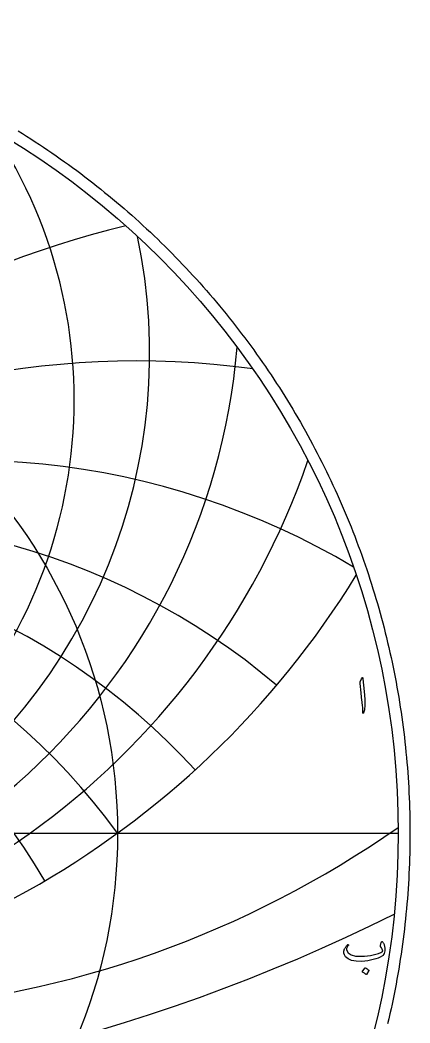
# Model space of a CAD drawing. Header units: millimetres. Extents: x -69 to 69, y -69 to 71.
# Drawn here: x 36.3 to 68.9, y -15.9 to 68 of the extents above; entities that cross this region are included whole.
import ezdxf

# ---------------------------------------------------------------- set-up
doc = ezdxf.new("R2010")
doc.units = ezdxf.units.MM
for name, color, linetype in [('CUT_OUTER', 1, 'Continuous'), ('ENGRAVE', 7, 'Continuous'), ('ENGRAVE_FINE', 8, 'Continuous'), ('TEXT', 5, 'Continuous')]:
    doc.layers.add(name, color=color, linetype=linetype)

msp = doc.modelspace()

# ---------------------------------------------------------------- linework, layer by layer
at = {"layer": 'CUT_OUTER'}
msp.add_lwpolyline([(36.1613, 58.686), (36.5207, 58.4631), (36.8787, 58.2379), (37.2354, 58.0105), (37.5906, 57.7809), (37.9444, 57.5492), (38.2968, 57.3153), (38.6478, 57.0792), (38.9973, 56.841), (39.3453, 56.6006), (39.6919, 56.3582), (40.037, 56.1136), (40.3805, 55.8668), (40.7225, 55.618), (41.063, 55.3671), (41.402, 55.1141), (41.7394, 54.859), (42.0752, 54.6019), (42.4095, 54.3427), (42.7421, 54.0814), (43.0731, 53.8182), (43.4025, 53.5529), (43.7303, 53.2855), (44.0564, 53.0162), (44.3809, 52.7449), (44.7037, 52.4716), (45.0248, 52.1963), (45.3443, 51.919), (45.662, 51.6398), (45.978, 51.3587), (46.2922, 51.0756), (46.6048, 50.7906), (46.9155, 50.5037), (47.2245, 50.2149), (47.5318, 49.9242), (47.8372, 49.6316), (48.1408, 49.3371), (48.4426, 49.0408), (48.7426, 48.7426), (49.0408, 48.4426), (49.3371, 48.1408), (49.6316, 47.8372), (49.9242, 47.5318), (50.2149, 47.2245), (50.5037, 46.9155), (50.7906, 46.6048), (51.0756, 46.2922), (51.3587, 45.978), (51.6398, 45.662), (51.919, 45.3443), (52.1963, 45.0248), (52.4716, 44.7037), (52.7449, 44.3809), (53.0162, 44.0564), (53.2855, 43.7303), (53.5529, 43.4025), (53.8182, 43.0731), (54.0814, 42.7421), (54.3427, 42.4095), (54.6019, 42.0752), (54.859, 41.7394), (55.1141, 41.402), (55.3671, 41.063), (55.618, 40.7225), (55.8668, 40.3805), (56.1136, 40.037), (56.3582, 39.6919), (56.6006, 39.3453), (56.841, 38.9973), (57.0792, 38.6478), (57.3153, 38.2968), (57.5492, 37.9444), (57.7809, 37.5906), (58.0105, 37.2354), (58.2379, 36.8787), (58.4631, 36.5207), (58.686, 36.1613), (58.9068, 35.8005), (59.1254, 35.4384), (59.3417, 35.0749), (59.5558, 34.7102), (59.7677, 34.3441), (59.9773, 33.9767), (60.1846, 33.6081), (60.3897, 33.2381), (60.5925, 32.867), (60.793, 32.4946), (60.9913, 32.1209), (61.1872, 31.7461), (61.3809, 31.37), (61.5722, 30.9928), (61.7612, 30.6144), (61.9479, 30.2349), (62.1322, 29.8542), (62.3142, 29.4724), (62.4939, 29.0895), (62.6712, 28.7055), (62.8462, 28.3204), (63.0188, 27.9343), (63.189, 27.5471), (63.3568, 27.1589), (63.5223, 26.7696), (63.6853, 26.3793), (63.846, 25.9881), (64.0042, 25.5958), (64.1601, 25.2026), (64.3135, 24.8085), (64.4645, 24.4134), (64.6131, 24.0174), (64.7593, 23.6205), (64.903, 23.2227), (65.0443, 22.824), (65.1831, 22.4245), (65.3194, 22.0241), (65.4534, 21.6229), (65.5848, 21.2208), (65.7138, 20.818), (65.8403, 20.4144), (65.9643, 20.01), (66.0858, 19.6049), (66.2049, 19.1991), (66.3214, 18.7925), (66.4355, 18.3852), (66.5471, 17.9772), (66.6561, 17.5685), (66.7626, 17.1592), (66.8667, 16.7492), (66.9682, 16.3386), (67.0672, 15.9274), (67.1636, 15.5156), (67.2576, 15.1032), (67.349, 14.6902), (67.4379, 14.2767), (67.5242, 13.8626), (67.608, 13.4481), (67.6892, 13.033), (67.7679, 12.6174), (67.8441, 12.2013), (67.9177, 11.7848), (67.9887, 11.3679), (68.0572, 10.9505), (68.1231, 10.5327), (68.1864, 10.1145), (68.2472, 9.6959), (68.3054, 9.277), (68.361, 8.8577), (68.4141, 8.4381), (68.4646, 8.0181), (68.5125, 7.5979), (68.5578, 7.1774), (68.6006, 6.7566), (68.6407, 6.3355), (68.6783, 5.9142), (68.7133, 5.4927), (68.7457, 5.071), (68.7755, 4.6491), (68.8028, 4.227), (68.8274, 3.8047), (68.8495, 3.3824), (68.8689, 2.9598), (68.8858, 2.5372), (68.9001, 2.1145), (68.9117, 1.6917), (68.9208, 1.2688), (68.9273, 0.8459), (68.9312, 0.423), (68.9325, 0), (68.9312, -0.423), (68.9273, -0.8459), (68.9208, -1.2688), (68.9117, -1.6917), (68.9001, -2.1145), (68.8858, -2.5372), (68.8689, -2.9598), (68.8495, -3.3824), (68.8274, -3.8047), (68.8028, -4.227), (68.7755, -4.6491), (68.7457, -5.071), (68.7133, -5.4927), (68.6783, -5.9142), (68.6407, -6.3355), (68.6006, -6.7566), (68.5578, -7.1774), (68.5125, -7.5979), (68.4646, -8.0181), (68.4141, -8.4381), (68.361, -8.8577), (68.3054, -9.277), (68.2472, -9.6959), (68.1864, -10.1145), (68.1231, -10.5327), (68.0572, -10.9505), (67.9887, -11.3679), (67.9177, -11.7848), (67.8441, -12.2013), (67.7679, -12.6174), (67.6892, -13.033), (67.608, -13.4481), (67.5242, -13.8626), (67.4379, -14.2767), (67.349, -14.6902), (67.2576, -15.1032), (67.1636, -15.5156), (67.0672, -15.9274)], dxfattribs=at)
at = {"layer": 'ENGRAVE'}
msp.add_lwpolyline([(-67.95, 0), (67.95, 0)], dxfattribs=at)
for radius in [67.95, 44.4794]:
    msp.add_circle((0, 0), radius, dxfattribs=at)
for centre, radius, start, end in [((0, 36.1828), 40.8577, 146.343028, 33.656972), ((0, 40.1254), 47.1702, 168.076059, 11.923941), ((0, 45.2239), 54.6783, 184.845211, 355.154789), ((0, 51.9772), 63.8954, 199.041634, 340.958366), ((0, -32.3161), 54.9795, 36, 144), ((0, -32.3161), 54.9795, 36, 144), ((0, 61.2206), 75.6728, 211.615649, 328.384351), ((18.9129, 70.5838), 85.5464, 274.154376, 304.973846)]:
    msp.add_arc(centre, radius, start, end, dxfattribs=at)
at = {"layer": 'ENGRAVE_FINE'}
for centre, radius, start, end in [((65.522, -32.3161), 85.5329, 103.763547, 166.510928), ((65.522, -32.3161), 85.5329, 103.763547, 166.510928), ((46.1333, -32.3161), 71.7706, 82.274651, 162.768996), ((46.1333, -32.3161), 71.7706, 82.274651, 162.768996), ((31.7424, -32.3161), 63.4849, 59.244091, 158.750453), ((31.7424, -32.3161), 63.4849, 59.244091, 158.750453), ((20.0109, -32.3161), 58.508, 49.785751, 154.365482), ((20.0109, -32.3161), 58.508, 49.785751, 154.365482), ((-9.6944, -32.3161), 55.8276, 30.500929, 137.66478), ((-9.6944, -32.3161), 55.8276, 30.500929, 137.66478), ((9.6944, -32.3161), 55.8276, 42.33522, 149.499071), ((9.6944, -32.3161), 55.8276, 42.33522, 149.499071), ((0, 129.0841), 151.7475, 243.541053, 296.458947)]:
    msp.add_arc(centre, radius, start, end, dxfattribs=at)
at = {"layer": 'TEXT'}
for points in [[(64.8821, 12.8887), (64.9231, 12.968), (64.9561, 12.9959), (64.981, 12.9723), (64.9979, 12.8973), (65.0965, 11.8471), (65.1551, 11.2025), (65.1683, 10.6876), (65.1359, 10.3024), (65.0579, 10.0468), (65.0437, 10.0259), (65.0311, 10.0147), (65.0201, 10.0131), (65.0107, 10.0211), (65.0032, 10.0337), (64.9979, 10.05), (64.9947, 10.0701), (64.9936, 10.094), (64.9936, 10.2796), (64.985, 10.4765), (64.9679, 10.6847), (64.9422, 10.9041), (64.9365, 10.9614), (64.9197, 11.1163), (64.8915, 11.3686), (64.8521, 11.7185), (64.7578, 12.4944), (64.7557, 12.5356), (64.7578, 12.5737), (64.7643, 12.6085), (64.775, 12.6401)], [(66.6483, -9.0866), (66.6771, -9.1227), (66.7035, -9.1626), (66.7275, -9.2063), (66.749, -9.2537), (66.7682, -9.3046), (66.7849, -9.3588), (66.7993, -9.4161), (66.8112, -9.4766), (66.8267, -9.5983), (66.8305, -9.7188), (66.8224, -9.8383), (66.8026, -9.9567), (66.7726, -10.0623), (66.734, -10.1475), (66.6869, -10.2123), (66.6312, -10.2568), (66.4543, -10.3503), (66.2668, -10.4336), (66.0686, -10.5067), (65.8596, -10.5697), (65.6399, -10.6219), (65.4095, -10.6629), (65.1684, -10.6926), (64.9166, -10.7111), (64.4445, -10.7063), (64.0571, -10.6404), (63.7544, -10.5134), (63.5363, -10.3253), (63.4469, -10.1783), (63.4056, -10.0199), (63.4126, -9.8504), (63.4678, -9.6695), (63.4864, -9.6305), (63.5079, -9.5908), (63.5325, -9.5502), (63.5599, -9.5088), (63.5903, -9.4666), (63.6237, -9.4236), (63.66, -9.3798), (63.6992, -9.3352), (63.7124, -9.3226), (63.726, -9.3148), (63.7402, -9.3119), (63.7549, -9.3137), (63.7649, -9.3175), (63.7732, -9.3245), (63.7799, -9.3346), (63.785, -9.348), (63.7874, -9.3606), (63.786, -9.3727), (63.7809, -9.3842), (63.7721, -9.3952), (63.7354, -9.4389), (63.7024, -9.4841), (63.6732, -9.531), (63.6478, -9.5795), (63.6304, -9.6259), (63.621, -9.6706), (63.6197, -9.7137), (63.6264, -9.7553), (63.7603, -9.9977), (64.0121, -10.1678), (64.3818, -10.2656), (64.8694, -10.2911), (65.1375, -10.2807), (65.3929, -10.2584), (65.6358, -10.2239), (65.866, -10.1775), (66.084, -10.1189), (66.2898, -10.0483), (66.4837, -9.9657), (66.6654, -9.871), (66.6478, -9.7826), (66.6076, -9.6845), (66.5449, -9.5768), (66.4597, -9.4595), (66.457, -9.4482), (66.4576, -9.4273), (66.4613, -9.3968), (66.4683, -9.3566), (66.4701, -9.3526), (66.4715, -9.3491), (66.4723, -9.3462), (66.4726, -9.3438), (66.4865, -9.2891), (66.5068, -9.228), (66.5336, -9.1605), (66.5669, -9.0866), (66.5816, -9.0641), (66.6001, -9.0566), (66.6223, -9.0641), (66.6483, -9.0866)], [(65.1523, -11.2684), (65.1577, -11.263), (65.1652, -11.2598), (65.1748, -11.2587), (65.1866, -11.2598), (65.2699, -11.2936), (65.3484, -11.3348), (65.4221, -11.3836), (65.491, -11.4398), (65.4977, -11.4484), (65.5006, -11.457), (65.4998, -11.4655), (65.4952, -11.4741), (65.2938, -11.7999), (65.2863, -11.8077), (65.2766, -11.8095), (65.2649, -11.8055), (65.2509, -11.7956), (65.2389, -11.787), (65.2198, -11.7742), (65.1939, -11.757), (65.1609, -11.7356), (65.1205, -11.7099), (65.072, -11.6799), (65.0154, -11.6456), (64.9509, -11.607), (64.9423, -11.6006), (64.938, -11.5941), (64.938, -11.5877), (64.9423, -11.5813)]]:
    msp.add_lwpolyline(points, close=True, dxfattribs=at)

doc.saveas('drawing.dxf')
